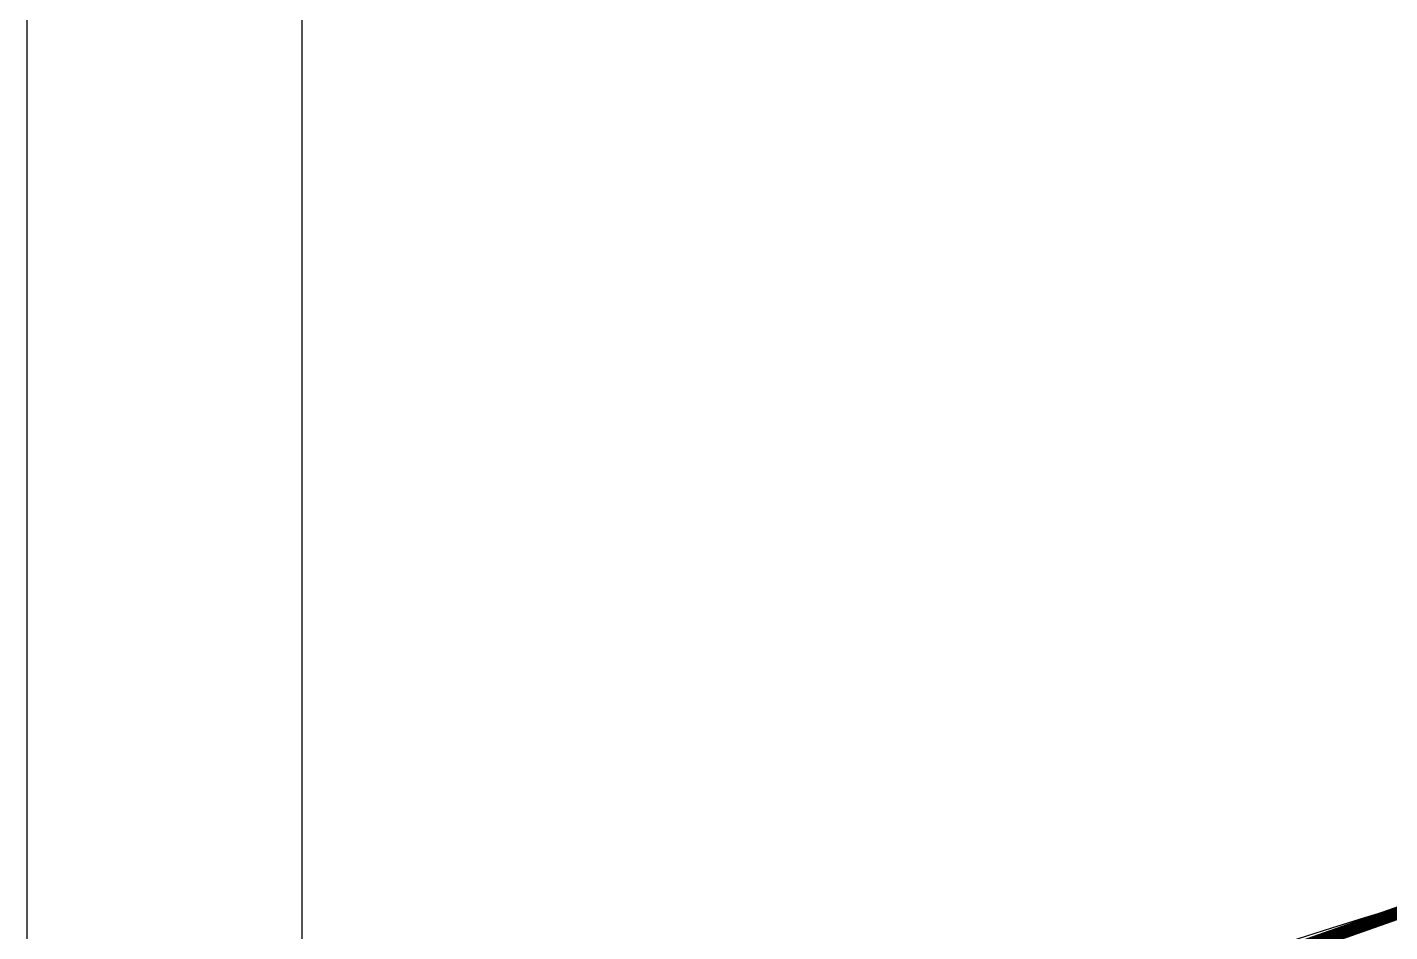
# Model space of a CAD drawing. Extents: x 58467 to 79089, y -33726 to -17391.
# Drawn here: x 74918.57 to 74928.99, y -18997.12 to -18990.21 of the extents above; entities that cross this region are included whole.
import ezdxf

# ---------------------------------------------------------------- set-up
doc = ezdxf.new("R2010")
doc.units = 0
doc.header["$LTSCALE"] = 100
doc.linetypes.add('HIDDEN', pattern=[0.375, 0.25, -0.125])
doc.layers.add('Kompozit', color=122, linetype='Continuous')
doc.layers.add('SY', color=140, linetype='Continuous')
doc.layers.add('OL', color=5, linetype='Continuous', lineweight=30)

# ---------------------------------------------------------------- blocks, each defined once
blk = doc.blocks.new('A$C56216D09')
at = {"layer": 'Kompozit'}
blk.add_lwpolyline([(95.1, -368.629), (93, -368.629), (93, -211.579), (95.1, -211.579)], dxfattribs=at)
at = {"layer": 'OL', "color": 6}
blk.add_lwpolyline([(95.1, -366.529), (95.1, -211.179)], dxfattribs=at)
at = {"layer": 'SY', "linetype": 'HIDDEN', "ltscale": 10, "const_width": 0.1}
blk.add_lwpolyline([(111.809, -358.244), (111.859, -360.739, 0.09302), (95.644, -365.623), (95.662, -369.265), (94.144, -369.297)], format="xyb", dxfattribs=at)
at = {"layer": 'SY'}
for points in [[(111.759, -358.245), (111.808, -360.695, 0.09268), (95.595, -365.615), (95.614, -369.216), (94.143, -369.247)], [(111.859, -358.243), (111.91, -360.782, 0.093368), (95.694, -365.632), (95.709, -369.314), (94.145, -369.347)]]:
    blk.add_lwpolyline(points, format="xyb", dxfattribs=at)

msp = doc.modelspace()

# ---------------------------------------------------------------- block references
msp.add_blockref('A$C56216D09', (74825.575, -18634.533, -1.307))

doc.saveas('drawing.dxf')
